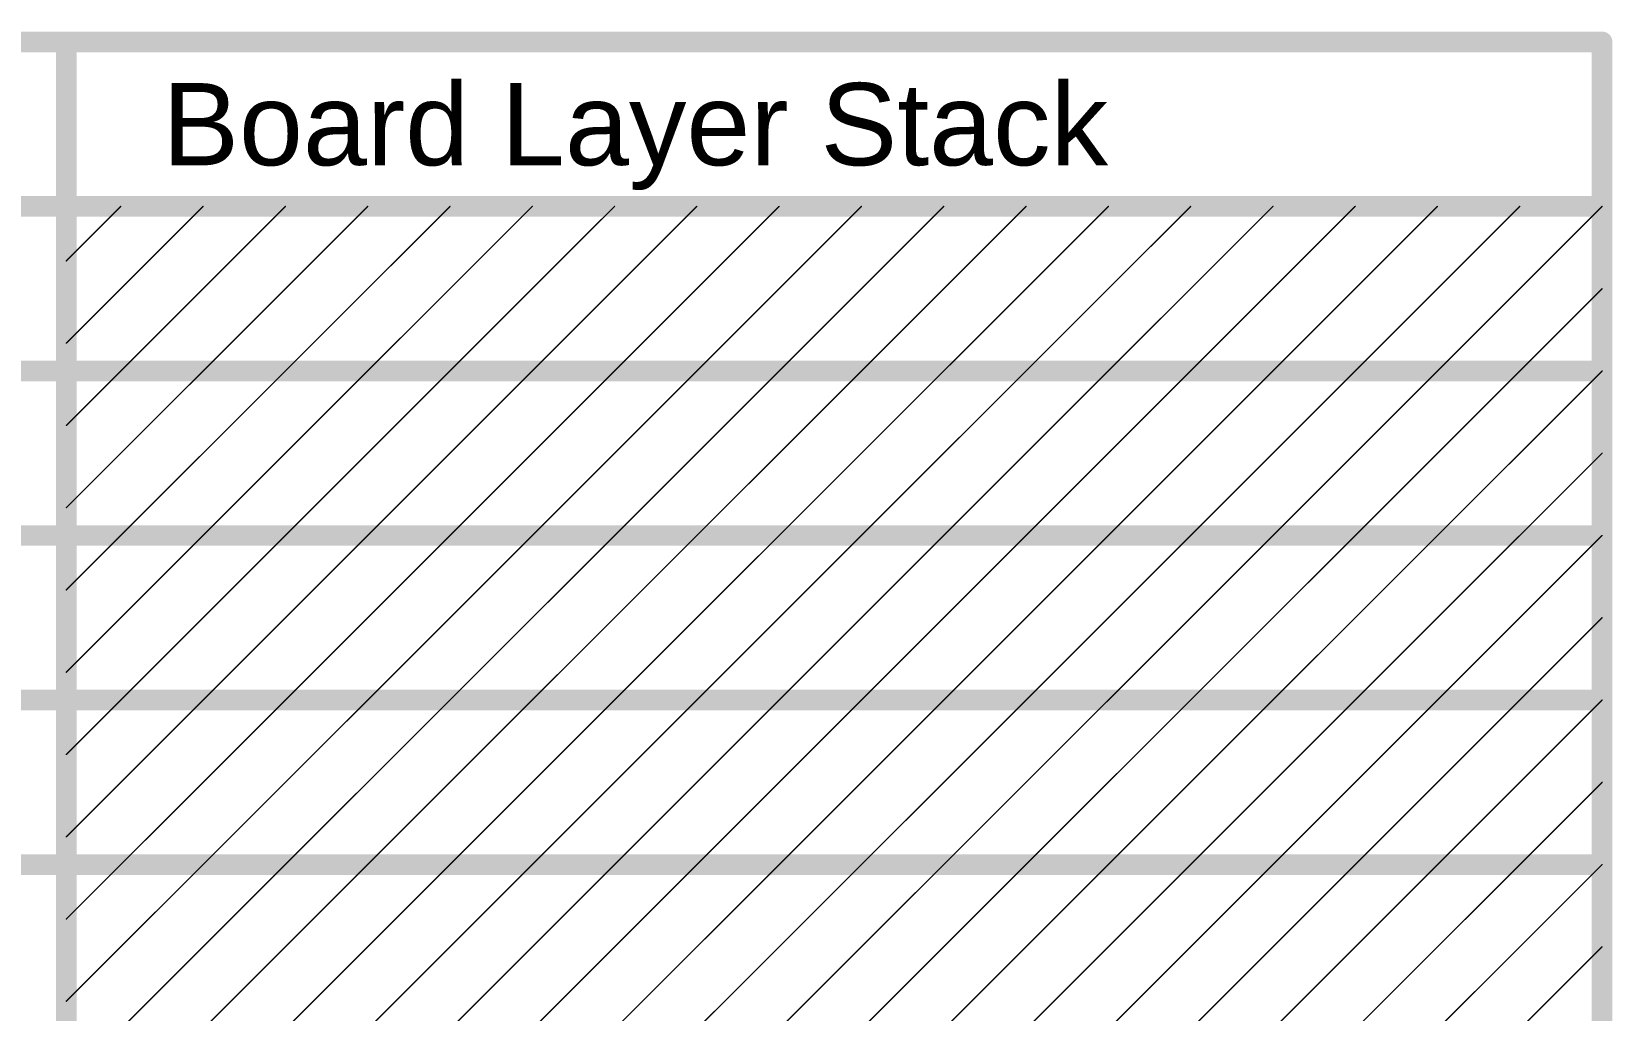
# Model space of a CAD drawing. Header units: inches. Extents: x -35 to 304, y -8 to 63.
# Drawn here: x 51.78 to 81.05, y 45.05 to 63.18 of the extents above; entities that cross this region are included whole.
import ezdxf

# ---------------------------------------------------------------- set-up
doc = ezdxf.new("R2010")
doc.units = ezdxf.units.IN
doc.layers.add('Fabrication', color=76, linetype='Continuous')
doc.styles.add('Arial', font='', dxfattribs={"height": 0.2})
doc.styles.get('Arial').set_extended_font_data('Arial')

msp = doc.modelspace()

# ---------------------------------------------------------------- linework, layer by layer
at = {"layer": 'Fabrication'}
for points in [[(-34.421, 62.992, 0.381, 0.381, 0), (80.864, 62.992, 0.381, 0.381, 0)], [(52.424, 26.416, 0.381, 0.381, 0), (52.424, 62.992, 0.381, 0.381, 0)], [(80.864, 26.416, 0.381, 0.381, 0), (80.864, 62.992, 0.381, 0.381, 0)], [(-34.421, 59.944, 0.381, 0.381, 0), (80.864, 59.944, 0.381, 0.381, 0)], [(52.424, 58.936, 0.0254, 0.0254, 0), (53.432, 59.944, 0.0254, 0.0254, 0)], [(52.424, 57.412, 0.0254, 0.0254, 0), (54.956, 59.944, 0.0254, 0.0254, 0)], [(53.432, 56.896, 0.0254, 0.0254, 0), (56.48, 59.944, 0.0254, 0.0254, 0)], [(54.956, 56.896, 0.0254, 0.0254, 0), (58.004, 59.944, 0.0254, 0.0254, 0)], [(56.48, 56.896, 0.0254, 0.0254, 0), (59.528, 59.944, 0.0254, 0.0254, 0)], [(58.004, 56.896, 0.0254, 0.0254, 0), (61.052, 59.944, 0.0254, 0.0254, 0)], [(59.528, 56.896, 0.0254, 0.0254, 0), (62.576, 59.944, 0.0254, 0.0254, 0)], [(61.052, 56.896, 0.0254, 0.0254, 0), (64.1, 59.944, 0.0254, 0.0254, 0)], [(62.576, 56.896, 0.0254, 0.0254, 0), (65.624, 59.944, 0.0254, 0.0254, 0)], [(64.1, 56.896, 0.0254, 0.0254, 0), (67.148, 59.944, 0.0254, 0.0254, 0)], [(65.624, 56.896, 0.0254, 0.0254, 0), (68.672, 59.944, 0.0254, 0.0254, 0)], [(67.148, 56.896, 0.0254, 0.0254, 0), (70.196, 59.944, 0.0254, 0.0254, 0)], [(68.672, 56.896, 0.0254, 0.0254, 0), (71.72, 59.944, 0.0254, 0.0254, 0)], [(70.196, 56.896, 0.0254, 0.0254, 0), (73.244, 59.944, 0.0254, 0.0254, 0)], [(71.72, 56.896, 0.0254, 0.0254, 0), (74.768, 59.944, 0.0254, 0.0254, 0)], [(73.244, 56.896, 0.0254, 0.0254, 0), (76.292, 59.944, 0.0254, 0.0254, 0)], [(74.768, 56.896, 0.0254, 0.0254, 0), (77.816, 59.944, 0.0254, 0.0254, 0)], [(76.292, 56.896, 0.0254, 0.0254, 0), (79.34, 59.944, 0.0254, 0.0254, 0)], [(77.816, 56.896, 0.0254, 0.0254, 0), (80.864, 59.944, 0.0254, 0.0254, 0)], [(79.34, 56.896, 0.0254, 0.0254, 0), (80.864, 58.42, 0.0254, 0.0254, 0)], [(37.95, 56.896, 0.381, 0.381, 0), (52.424, 56.896, 0.381, 0.381, 0)], [(52.424, 56.896, 0.381, 0.381, 0), (80.864, 56.896, 0.381, 0.381, 0)], [(52.424, 55.888, 0.0254, 0.0254, 0), (53.432, 56.896, 0.0254, 0.0254, 0)], [(52.424, 54.364, 0.0254, 0.0254, 0), (54.956, 56.896, 0.0254, 0.0254, 0)], [(53.432, 53.848, 0.0254, 0.0254, 0), (56.48, 56.896, 0.0254, 0.0254, 0)], [(54.956, 53.848, 0.0254, 0.0254, 0), (58.004, 56.896, 0.0254, 0.0254, 0)], [(56.48, 53.848, 0.0254, 0.0254, 0), (59.528, 56.896, 0.0254, 0.0254, 0)], [(58.004, 53.848, 0.0254, 0.0254, 0), (61.052, 56.896, 0.0254, 0.0254, 0)], [(59.528, 53.848, 0.0254, 0.0254, 0), (62.576, 56.896, 0.0254, 0.0254, 0)], [(61.052, 53.848, 0.0254, 0.0254, 0), (64.1, 56.896, 0.0254, 0.0254, 0)], [(62.576, 53.848, 0.0254, 0.0254, 0), (65.624, 56.896, 0.0254, 0.0254, 0)], [(64.1, 53.848, 0.0254, 0.0254, 0), (67.148, 56.896, 0.0254, 0.0254, 0)], [(65.624, 53.848, 0.0254, 0.0254, 0), (68.672, 56.896, 0.0254, 0.0254, 0)], [(67.148, 53.848, 0.0254, 0.0254, 0), (70.196, 56.896, 0.0254, 0.0254, 0)], [(68.672, 53.848, 0.0254, 0.0254, 0), (71.72, 56.896, 0.0254, 0.0254, 0)], [(70.196, 53.848, 0.0254, 0.0254, 0), (73.244, 56.896, 0.0254, 0.0254, 0)], [(71.72, 53.848, 0.0254, 0.0254, 0), (74.768, 56.896, 0.0254, 0.0254, 0)], [(73.244, 53.848, 0.0254, 0.0254, 0), (76.292, 56.896, 0.0254, 0.0254, 0)], [(74.768, 53.848, 0.0254, 0.0254, 0), (77.816, 56.896, 0.0254, 0.0254, 0)], [(76.292, 53.848, 0.0254, 0.0254, 0), (79.34, 56.896, 0.0254, 0.0254, 0)], [(77.816, 53.848, 0.0254, 0.0254, 0), (80.864, 56.896, 0.0254, 0.0254, 0)], [(79.34, 53.848, 0.0254, 0.0254, 0), (80.864, 55.372, 0.0254, 0.0254, 0)], [(37.95, 53.848, 0.381, 0.381, 0), (52.424, 53.848, 0.381, 0.381, 0)], [(52.424, 53.848, 0.381, 0.381, 0), (80.864, 53.848, 0.381, 0.381, 0)], [(52.424, 52.84, 0.0254, 0.0254, 0), (53.432, 53.848, 0.0254, 0.0254, 0)], [(52.424, 51.316, 0.0254, 0.0254, 0), (54.956, 53.848, 0.0254, 0.0254, 0)], [(53.432, 50.8, 0.0254, 0.0254, 0), (56.48, 53.848, 0.0254, 0.0254, 0)], [(54.956, 50.8, 0.0254, 0.0254, 0), (58.004, 53.848, 0.0254, 0.0254, 0)], [(56.48, 50.8, 0.0254, 0.0254, 0), (59.528, 53.848, 0.0254, 0.0254, 0)], [(58.004, 50.8, 0.0254, 0.0254, 0), (61.052, 53.848, 0.0254, 0.0254, 0)], [(59.528, 50.8, 0.0254, 0.0254, 0), (62.576, 53.848, 0.0254, 0.0254, 0)], [(61.052, 50.8, 0.0254, 0.0254, 0), (64.1, 53.848, 0.0254, 0.0254, 0)], [(62.576, 50.8, 0.0254, 0.0254, 0), (65.624, 53.848, 0.0254, 0.0254, 0)], [(64.1, 50.8, 0.0254, 0.0254, 0), (67.148, 53.848, 0.0254, 0.0254, 0)], [(65.624, 50.8, 0.0254, 0.0254, 0), (68.672, 53.848, 0.0254, 0.0254, 0)], [(67.148, 50.8, 0.0254, 0.0254, 0), (70.196, 53.848, 0.0254, 0.0254, 0)], [(68.672, 50.8, 0.0254, 0.0254, 0), (71.72, 53.848, 0.0254, 0.0254, 0)], [(70.196, 50.8, 0.0254, 0.0254, 0), (73.244, 53.848, 0.0254, 0.0254, 0)], [(71.72, 50.8, 0.0254, 0.0254, 0), (74.768, 53.848, 0.0254, 0.0254, 0)], [(73.244, 50.8, 0.0254, 0.0254, 0), (76.292, 53.848, 0.0254, 0.0254, 0)], [(74.768, 50.8, 0.0254, 0.0254, 0), (77.816, 53.848, 0.0254, 0.0254, 0)], [(76.292, 50.8, 0.0254, 0.0254, 0), (79.34, 53.848, 0.0254, 0.0254, 0)], [(77.816, 50.8, 0.0254, 0.0254, 0), (80.864, 53.848, 0.0254, 0.0254, 0)], [(79.34, 50.8, 0.0254, 0.0254, 0), (80.864, 52.324, 0.0254, 0.0254, 0)], [(37.95, 50.8, 0.381, 0.381, 0), (52.424, 50.8, 0.381, 0.381, 0)], [(52.424, 50.8, 0.381, 0.381, 0), (80.864, 50.8, 0.381, 0.381, 0)], [(52.424, 49.792, 0.0254, 0.0254, 0), (53.432, 50.8, 0.0254, 0.0254, 0)], [(52.424, 48.268, 0.0254, 0.0254, 0), (54.956, 50.8, 0.0254, 0.0254, 0)], [(53.432, 47.752, 0.0254, 0.0254, 0), (56.48, 50.8, 0.0254, 0.0254, 0)], [(54.956, 47.752, 0.0254, 0.0254, 0), (58.004, 50.8, 0.0254, 0.0254, 0)], [(56.48, 47.752, 0.0254, 0.0254, 0), (59.528, 50.8, 0.0254, 0.0254, 0)], [(58.004, 47.752, 0.0254, 0.0254, 0), (61.052, 50.8, 0.0254, 0.0254, 0)], [(59.528, 47.752, 0.0254, 0.0254, 0), (62.576, 50.8, 0.0254, 0.0254, 0)], [(61.052, 47.752, 0.0254, 0.0254, 0), (64.1, 50.8, 0.0254, 0.0254, 0)], [(62.576, 47.752, 0.0254, 0.0254, 0), (65.624, 50.8, 0.0254, 0.0254, 0)], [(64.1, 47.752, 0.0254, 0.0254, 0), (67.148, 50.8, 0.0254, 0.0254, 0)], [(65.624, 47.752, 0.0254, 0.0254, 0), (68.672, 50.8, 0.0254, 0.0254, 0)], [(67.148, 47.752, 0.0254, 0.0254, 0), (70.196, 50.8, 0.0254, 0.0254, 0)], [(68.672, 47.752, 0.0254, 0.0254, 0), (71.72, 50.8, 0.0254, 0.0254, 0)], [(70.196, 47.752, 0.0254, 0.0254, 0), (73.244, 50.8, 0.0254, 0.0254, 0)], [(71.72, 47.752, 0.0254, 0.0254, 0), (74.768, 50.8, 0.0254, 0.0254, 0)], [(73.244, 47.752, 0.0254, 0.0254, 0), (76.292, 50.8, 0.0254, 0.0254, 0)], [(74.768, 47.752, 0.0254, 0.0254, 0), (77.816, 50.8, 0.0254, 0.0254, 0)], [(76.292, 47.752, 0.0254, 0.0254, 0), (79.34, 50.8, 0.0254, 0.0254, 0)], [(77.816, 47.752, 0.0254, 0.0254, 0), (80.864, 50.8, 0.0254, 0.0254, 0)], [(79.34, 47.752, 0.0254, 0.0254, 0), (80.864, 49.276, 0.0254, 0.0254, 0)], [(37.95, 47.752, 0.381, 0.381, 0), (52.424, 47.752, 0.381, 0.381, 0)], [(52.424, 47.752, 0.381, 0.381, 0), (80.864, 47.752, 0.381, 0.381, 0)], [(52.424, 46.744, 0.0254, 0.0254, 0), (53.432, 47.752, 0.0254, 0.0254, 0)], [(52.424, 45.22, 0.0254, 0.0254, 0), (54.956, 47.752, 0.0254, 0.0254, 0)], [(53.432, 44.704, 0.0254, 0.0254, 0), (56.48, 47.752, 0.0254, 0.0254, 0)], [(54.956, 44.704, 0.0254, 0.0254, 0), (58.004, 47.752, 0.0254, 0.0254, 0)], [(56.48, 44.704, 0.0254, 0.0254, 0), (59.528, 47.752, 0.0254, 0.0254, 0)], [(58.004, 44.704, 0.0254, 0.0254, 0), (61.052, 47.752, 0.0254, 0.0254, 0)], [(59.528, 44.704, 0.0254, 0.0254, 0), (62.576, 47.752, 0.0254, 0.0254, 0)], [(61.052, 44.704, 0.0254, 0.0254, 0), (64.1, 47.752, 0.0254, 0.0254, 0)], [(62.576, 44.704, 0.0254, 0.0254, 0), (65.624, 47.752, 0.0254, 0.0254, 0)], [(64.1, 44.704, 0.0254, 0.0254, 0), (67.148, 47.752, 0.0254, 0.0254, 0)], [(65.624, 44.704, 0.0254, 0.0254, 0), (68.672, 47.752, 0.0254, 0.0254, 0)], [(67.148, 44.704, 0.0254, 0.0254, 0), (70.196, 47.752, 0.0254, 0.0254, 0)], [(68.672, 44.704, 0.0254, 0.0254, 0), (71.72, 47.752, 0.0254, 0.0254, 0)], [(70.196, 44.704, 0.0254, 0.0254, 0), (73.244, 47.752, 0.0254, 0.0254, 0)], [(71.72, 44.704, 0.0254, 0.0254, 0), (74.768, 47.752, 0.0254, 0.0254, 0)], [(73.244, 44.704, 0.0254, 0.0254, 0), (76.292, 47.752, 0.0254, 0.0254, 0)], [(74.768, 44.704, 0.0254, 0.0254, 0), (77.816, 47.752, 0.0254, 0.0254, 0)], [(76.292, 44.704, 0.0254, 0.0254, 0), (79.34, 47.752, 0.0254, 0.0254, 0)], [(77.816, 44.704, 0.0254, 0.0254, 0), (80.864, 47.752, 0.0254, 0.0254, 0)], [(79.34, 44.704, 0.0254, 0.0254, 0), (80.864, 46.228, 0.0254, 0.0254, 0)]]:
    msp.add_lwpolyline(points, format="xyseb", dxfattribs=at)
for points in [[(52.329, 62.992, 0.191, 0.191, 1), (52.519, 62.992, 0.191, 0.191, 1)], [(80.769, 62.992, 0.191, 0.191, 1), (80.959, 62.992, 0.191, 0.191, 1)], [(80.769, 62.992, 0.191, 0.191, 1), (80.959, 62.992, 0.191, 0.191, 1)], [(80.769, 59.944, 0.191, 0.191, 1), (80.959, 59.944, 0.191, 0.191, 1)], [(53.426, 59.944, 0.0127, 0.0127, 1), (53.438, 59.944, 0.0127, 0.0127, 1)], [(54.95, 59.944, 0.0127, 0.0127, 1), (54.962, 59.944, 0.0127, 0.0127, 1)], [(56.474, 59.944, 0.0127, 0.0127, 1), (56.486, 59.944, 0.0127, 0.0127, 1)], [(57.998, 59.944, 0.0127, 0.0127, 1), (58.01, 59.944, 0.0127, 0.0127, 1)], [(59.522, 59.944, 0.0127, 0.0127, 1), (59.534, 59.944, 0.0127, 0.0127, 1)], [(61.046, 59.944, 0.0127, 0.0127, 1), (61.058, 59.944, 0.0127, 0.0127, 1)], [(62.57, 59.944, 0.0127, 0.0127, 1), (62.582, 59.944, 0.0127, 0.0127, 1)], [(64.094, 59.944, 0.0127, 0.0127, 1), (64.106, 59.944, 0.0127, 0.0127, 1)], [(65.618, 59.944, 0.0127, 0.0127, 1), (65.63, 59.944, 0.0127, 0.0127, 1)], [(67.142, 59.944, 0.0127, 0.0127, 1), (67.154, 59.944, 0.0127, 0.0127, 1)], [(68.666, 59.944, 0.0127, 0.0127, 1), (68.678, 59.944, 0.0127, 0.0127, 1)], [(70.19, 59.944, 0.0127, 0.0127, 1), (70.202, 59.944, 0.0127, 0.0127, 1)], [(71.714, 59.944, 0.0127, 0.0127, 1), (71.726, 59.944, 0.0127, 0.0127, 1)], [(73.238, 59.944, 0.0127, 0.0127, 1), (73.25, 59.944, 0.0127, 0.0127, 1)], [(74.762, 59.944, 0.0127, 0.0127, 1), (74.774, 59.944, 0.0127, 0.0127, 1)], [(76.286, 59.944, 0.0127, 0.0127, 1), (76.298, 59.944, 0.0127, 0.0127, 1)], [(77.81, 59.944, 0.0127, 0.0127, 1), (77.822, 59.944, 0.0127, 0.0127, 1)], [(79.334, 59.944, 0.0127, 0.0127, 1), (79.346, 59.944, 0.0127, 0.0127, 1)], [(80.858, 59.944, 0.0127, 0.0127, 1), (80.87, 59.944, 0.0127, 0.0127, 1)], [(52.418, 58.936, 0.0127, 0.0127, 1), (52.431, 58.936, 0.0127, 0.0127, 1)], [(80.858, 58.42, 0.0127, 0.0127, 1), (80.87, 58.42, 0.0127, 0.0127, 1)], [(52.418, 57.412, 0.0127, 0.0127, 1), (52.431, 57.412, 0.0127, 0.0127, 1)], [(52.329, 56.896, 0.191, 0.191, 1), (52.519, 56.896, 0.191, 0.191, 1)], [(52.329, 56.896, 0.191, 0.191, 1), (52.519, 56.896, 0.191, 0.191, 1)], [(80.769, 56.896, 0.191, 0.191, 1), (80.959, 56.896, 0.191, 0.191, 1)], [(53.426, 56.896, 0.0127, 0.0127, 1), (53.438, 56.896, 0.0127, 0.0127, 1)], [(53.426, 56.896, 0.0127, 0.0127, 1), (53.438, 56.896, 0.0127, 0.0127, 1)], [(54.95, 56.896, 0.0127, 0.0127, 1), (54.962, 56.896, 0.0127, 0.0127, 1)], [(54.95, 56.896, 0.0127, 0.0127, 1), (54.962, 56.896, 0.0127, 0.0127, 1)], [(56.474, 56.896, 0.0127, 0.0127, 1), (56.486, 56.896, 0.0127, 0.0127, 1)], [(56.474, 56.896, 0.0127, 0.0127, 1), (56.486, 56.896, 0.0127, 0.0127, 1)], [(57.998, 56.896, 0.0127, 0.0127, 1), (58.01, 56.896, 0.0127, 0.0127, 1)], [(57.998, 56.896, 0.0127, 0.0127, 1), (58.01, 56.896, 0.0127, 0.0127, 1)], [(59.522, 56.896, 0.0127, 0.0127, 1), (59.534, 56.896, 0.0127, 0.0127, 1)], [(59.522, 56.896, 0.0127, 0.0127, 1), (59.534, 56.896, 0.0127, 0.0127, 1)], [(61.046, 56.896, 0.0127, 0.0127, 1), (61.058, 56.896, 0.0127, 0.0127, 1)], [(61.046, 56.896, 0.0127, 0.0127, 1), (61.058, 56.896, 0.0127, 0.0127, 1)], [(62.57, 56.896, 0.0127, 0.0127, 1), (62.582, 56.896, 0.0127, 0.0127, 1)], [(62.57, 56.896, 0.0127, 0.0127, 1), (62.582, 56.896, 0.0127, 0.0127, 1)], [(64.094, 56.896, 0.0127, 0.0127, 1), (64.106, 56.896, 0.0127, 0.0127, 1)], [(64.094, 56.896, 0.0127, 0.0127, 1), (64.106, 56.896, 0.0127, 0.0127, 1)], [(65.618, 56.896, 0.0127, 0.0127, 1), (65.63, 56.896, 0.0127, 0.0127, 1)], [(65.618, 56.896, 0.0127, 0.0127, 1), (65.63, 56.896, 0.0127, 0.0127, 1)], [(67.142, 56.896, 0.0127, 0.0127, 1), (67.154, 56.896, 0.0127, 0.0127, 1)], [(67.142, 56.896, 0.0127, 0.0127, 1), (67.154, 56.896, 0.0127, 0.0127, 1)], [(68.666, 56.896, 0.0127, 0.0127, 1), (68.678, 56.896, 0.0127, 0.0127, 1)], [(68.666, 56.896, 0.0127, 0.0127, 1), (68.678, 56.896, 0.0127, 0.0127, 1)], [(70.19, 56.896, 0.0127, 0.0127, 1), (70.202, 56.896, 0.0127, 0.0127, 1)], [(70.19, 56.896, 0.0127, 0.0127, 1), (70.202, 56.896, 0.0127, 0.0127, 1)], [(71.714, 56.896, 0.0127, 0.0127, 1), (71.726, 56.896, 0.0127, 0.0127, 1)], [(71.714, 56.896, 0.0127, 0.0127, 1), (71.726, 56.896, 0.0127, 0.0127, 1)], [(73.238, 56.896, 0.0127, 0.0127, 1), (73.25, 56.896, 0.0127, 0.0127, 1)], [(73.238, 56.896, 0.0127, 0.0127, 1), (73.25, 56.896, 0.0127, 0.0127, 1)], [(74.762, 56.896, 0.0127, 0.0127, 1), (74.774, 56.896, 0.0127, 0.0127, 1)], [(74.762, 56.896, 0.0127, 0.0127, 1), (74.774, 56.896, 0.0127, 0.0127, 1)], [(76.286, 56.896, 0.0127, 0.0127, 1), (76.298, 56.896, 0.0127, 0.0127, 1)], [(76.286, 56.896, 0.0127, 0.0127, 1), (76.298, 56.896, 0.0127, 0.0127, 1)], [(77.81, 56.896, 0.0127, 0.0127, 1), (77.822, 56.896, 0.0127, 0.0127, 1)], [(77.81, 56.896, 0.0127, 0.0127, 1), (77.822, 56.896, 0.0127, 0.0127, 1)], [(79.334, 56.896, 0.0127, 0.0127, 1), (79.346, 56.896, 0.0127, 0.0127, 1)], [(79.334, 56.896, 0.0127, 0.0127, 1), (79.346, 56.896, 0.0127, 0.0127, 1)], [(80.858, 56.896, 0.0127, 0.0127, 1), (80.87, 56.896, 0.0127, 0.0127, 1)], [(52.418, 55.888, 0.0127, 0.0127, 1), (52.431, 55.888, 0.0127, 0.0127, 1)], [(80.858, 55.372, 0.0127, 0.0127, 1), (80.87, 55.372, 0.0127, 0.0127, 1)], [(52.418, 54.364, 0.0127, 0.0127, 1), (52.431, 54.364, 0.0127, 0.0127, 1)], [(52.329, 53.848, 0.191, 0.191, 1), (52.519, 53.848, 0.191, 0.191, 1)], [(52.329, 53.848, 0.191, 0.191, 1), (52.519, 53.848, 0.191, 0.191, 1)], [(80.769, 53.848, 0.191, 0.191, 1), (80.959, 53.848, 0.191, 0.191, 1)], [(53.426, 53.848, 0.0127, 0.0127, 1), (53.438, 53.848, 0.0127, 0.0127, 1)], [(53.426, 53.848, 0.0127, 0.0127, 1), (53.438, 53.848, 0.0127, 0.0127, 1)], [(54.95, 53.848, 0.0127, 0.0127, 1), (54.962, 53.848, 0.0127, 0.0127, 1)], [(54.95, 53.848, 0.0127, 0.0127, 1), (54.962, 53.848, 0.0127, 0.0127, 1)], [(56.474, 53.848, 0.0127, 0.0127, 1), (56.486, 53.848, 0.0127, 0.0127, 1)], [(56.474, 53.848, 0.0127, 0.0127, 1), (56.486, 53.848, 0.0127, 0.0127, 1)], [(57.998, 53.848, 0.0127, 0.0127, 1), (58.01, 53.848, 0.0127, 0.0127, 1)], [(57.998, 53.848, 0.0127, 0.0127, 1), (58.01, 53.848, 0.0127, 0.0127, 1)], [(59.522, 53.848, 0.0127, 0.0127, 1), (59.534, 53.848, 0.0127, 0.0127, 1)], [(59.522, 53.848, 0.0127, 0.0127, 1), (59.534, 53.848, 0.0127, 0.0127, 1)], [(61.046, 53.848, 0.0127, 0.0127, 1), (61.058, 53.848, 0.0127, 0.0127, 1)], [(61.046, 53.848, 0.0127, 0.0127, 1), (61.058, 53.848, 0.0127, 0.0127, 1)], [(62.57, 53.848, 0.0127, 0.0127, 1), (62.582, 53.848, 0.0127, 0.0127, 1)], [(62.57, 53.848, 0.0127, 0.0127, 1), (62.582, 53.848, 0.0127, 0.0127, 1)], [(64.094, 53.848, 0.0127, 0.0127, 1), (64.106, 53.848, 0.0127, 0.0127, 1)], [(64.094, 53.848, 0.0127, 0.0127, 1), (64.106, 53.848, 0.0127, 0.0127, 1)], [(65.618, 53.848, 0.0127, 0.0127, 1), (65.63, 53.848, 0.0127, 0.0127, 1)], [(65.618, 53.848, 0.0127, 0.0127, 1), (65.63, 53.848, 0.0127, 0.0127, 1)], [(67.142, 53.848, 0.0127, 0.0127, 1), (67.154, 53.848, 0.0127, 0.0127, 1)], [(67.142, 53.848, 0.0127, 0.0127, 1), (67.154, 53.848, 0.0127, 0.0127, 1)], [(68.666, 53.848, 0.0127, 0.0127, 1), (68.678, 53.848, 0.0127, 0.0127, 1)], [(68.666, 53.848, 0.0127, 0.0127, 1), (68.678, 53.848, 0.0127, 0.0127, 1)], [(70.19, 53.848, 0.0127, 0.0127, 1), (70.202, 53.848, 0.0127, 0.0127, 1)], [(70.19, 53.848, 0.0127, 0.0127, 1), (70.202, 53.848, 0.0127, 0.0127, 1)], [(71.714, 53.848, 0.0127, 0.0127, 1), (71.726, 53.848, 0.0127, 0.0127, 1)], [(71.714, 53.848, 0.0127, 0.0127, 1), (71.726, 53.848, 0.0127, 0.0127, 1)], [(73.238, 53.848, 0.0127, 0.0127, 1), (73.25, 53.848, 0.0127, 0.0127, 1)], [(73.238, 53.848, 0.0127, 0.0127, 1), (73.25, 53.848, 0.0127, 0.0127, 1)], [(74.762, 53.848, 0.0127, 0.0127, 1), (74.774, 53.848, 0.0127, 0.0127, 1)], [(74.762, 53.848, 0.0127, 0.0127, 1), (74.774, 53.848, 0.0127, 0.0127, 1)], [(76.286, 53.848, 0.0127, 0.0127, 1), (76.298, 53.848, 0.0127, 0.0127, 1)], [(76.286, 53.848, 0.0127, 0.0127, 1), (76.298, 53.848, 0.0127, 0.0127, 1)], [(77.81, 53.848, 0.0127, 0.0127, 1), (77.822, 53.848, 0.0127, 0.0127, 1)], [(77.81, 53.848, 0.0127, 0.0127, 1), (77.822, 53.848, 0.0127, 0.0127, 1)], [(79.334, 53.848, 0.0127, 0.0127, 1), (79.346, 53.848, 0.0127, 0.0127, 1)], [(79.334, 53.848, 0.0127, 0.0127, 1), (79.346, 53.848, 0.0127, 0.0127, 1)], [(80.858, 53.848, 0.0127, 0.0127, 1), (80.87, 53.848, 0.0127, 0.0127, 1)], [(52.418, 52.84, 0.0127, 0.0127, 1), (52.431, 52.84, 0.0127, 0.0127, 1)], [(80.858, 52.324, 0.0127, 0.0127, 1), (80.87, 52.324, 0.0127, 0.0127, 1)], [(52.418, 51.316, 0.0127, 0.0127, 1), (52.431, 51.316, 0.0127, 0.0127, 1)], [(52.329, 50.8, 0.191, 0.191, 1), (52.519, 50.8, 0.191, 0.191, 1)], [(52.329, 50.8, 0.191, 0.191, 1), (52.519, 50.8, 0.191, 0.191, 1)], [(80.769, 50.8, 0.191, 0.191, 1), (80.959, 50.8, 0.191, 0.191, 1)], [(53.426, 50.8, 0.0127, 0.0127, 1), (53.438, 50.8, 0.0127, 0.0127, 1)], [(53.426, 50.8, 0.0127, 0.0127, 1), (53.438, 50.8, 0.0127, 0.0127, 1)], [(54.95, 50.8, 0.0127, 0.0127, 1), (54.962, 50.8, 0.0127, 0.0127, 1)], [(54.95, 50.8, 0.0127, 0.0127, 1), (54.962, 50.8, 0.0127, 0.0127, 1)], [(56.474, 50.8, 0.0127, 0.0127, 1), (56.486, 50.8, 0.0127, 0.0127, 1)], [(56.474, 50.8, 0.0127, 0.0127, 1), (56.486, 50.8, 0.0127, 0.0127, 1)], [(57.998, 50.8, 0.0127, 0.0127, 1), (58.01, 50.8, 0.0127, 0.0127, 1)], [(57.998, 50.8, 0.0127, 0.0127, 1), (58.01, 50.8, 0.0127, 0.0127, 1)], [(59.522, 50.8, 0.0127, 0.0127, 1), (59.534, 50.8, 0.0127, 0.0127, 1)], [(59.522, 50.8, 0.0127, 0.0127, 1), (59.534, 50.8, 0.0127, 0.0127, 1)], [(61.046, 50.8, 0.0127, 0.0127, 1), (61.058, 50.8, 0.0127, 0.0127, 1)], [(61.046, 50.8, 0.0127, 0.0127, 1), (61.058, 50.8, 0.0127, 0.0127, 1)], [(62.57, 50.8, 0.0127, 0.0127, 1), (62.582, 50.8, 0.0127, 0.0127, 1)], [(62.57, 50.8, 0.0127, 0.0127, 1), (62.582, 50.8, 0.0127, 0.0127, 1)], [(64.094, 50.8, 0.0127, 0.0127, 1), (64.106, 50.8, 0.0127, 0.0127, 1)], [(64.094, 50.8, 0.0127, 0.0127, 1), (64.106, 50.8, 0.0127, 0.0127, 1)], [(65.618, 50.8, 0.0127, 0.0127, 1), (65.63, 50.8, 0.0127, 0.0127, 1)], [(65.618, 50.8, 0.0127, 0.0127, 1), (65.63, 50.8, 0.0127, 0.0127, 1)], [(67.142, 50.8, 0.0127, 0.0127, 1), (67.154, 50.8, 0.0127, 0.0127, 1)], [(67.142, 50.8, 0.0127, 0.0127, 1), (67.154, 50.8, 0.0127, 0.0127, 1)], [(68.666, 50.8, 0.0127, 0.0127, 1), (68.678, 50.8, 0.0127, 0.0127, 1)], [(68.666, 50.8, 0.0127, 0.0127, 1), (68.678, 50.8, 0.0127, 0.0127, 1)], [(70.19, 50.8, 0.0127, 0.0127, 1), (70.202, 50.8, 0.0127, 0.0127, 1)], [(70.19, 50.8, 0.0127, 0.0127, 1), (70.202, 50.8, 0.0127, 0.0127, 1)], [(71.714, 50.8, 0.0127, 0.0127, 1), (71.726, 50.8, 0.0127, 0.0127, 1)], [(71.714, 50.8, 0.0127, 0.0127, 1), (71.726, 50.8, 0.0127, 0.0127, 1)], [(73.238, 50.8, 0.0127, 0.0127, 1), (73.25, 50.8, 0.0127, 0.0127, 1)], [(73.238, 50.8, 0.0127, 0.0127, 1), (73.25, 50.8, 0.0127, 0.0127, 1)], [(74.762, 50.8, 0.0127, 0.0127, 1), (74.774, 50.8, 0.0127, 0.0127, 1)], [(74.762, 50.8, 0.0127, 0.0127, 1), (74.774, 50.8, 0.0127, 0.0127, 1)], [(76.286, 50.8, 0.0127, 0.0127, 1), (76.298, 50.8, 0.0127, 0.0127, 1)], [(76.286, 50.8, 0.0127, 0.0127, 1), (76.298, 50.8, 0.0127, 0.0127, 1)], [(77.81, 50.8, 0.0127, 0.0127, 1), (77.822, 50.8, 0.0127, 0.0127, 1)], [(77.81, 50.8, 0.0127, 0.0127, 1), (77.822, 50.8, 0.0127, 0.0127, 1)], [(79.334, 50.8, 0.0127, 0.0127, 1), (79.346, 50.8, 0.0127, 0.0127, 1)], [(79.334, 50.8, 0.0127, 0.0127, 1), (79.346, 50.8, 0.0127, 0.0127, 1)], [(80.858, 50.8, 0.0127, 0.0127, 1), (80.87, 50.8, 0.0127, 0.0127, 1)], [(52.418, 49.792, 0.0127, 0.0127, 1), (52.431, 49.792, 0.0127, 0.0127, 1)], [(80.858, 49.276, 0.0127, 0.0127, 1), (80.87, 49.276, 0.0127, 0.0127, 1)], [(52.418, 48.268, 0.0127, 0.0127, 1), (52.431, 48.268, 0.0127, 0.0127, 1)], [(52.329, 47.752, 0.191, 0.191, 1), (52.519, 47.752, 0.191, 0.191, 1)], [(52.329, 47.752, 0.191, 0.191, 1), (52.519, 47.752, 0.191, 0.191, 1)], [(53.426, 47.752, 0.0127, 0.0127, 1), (53.438, 47.752, 0.0127, 0.0127, 1)], [(53.426, 47.752, 0.0127, 0.0127, 1), (53.438, 47.752, 0.0127, 0.0127, 1)], [(54.95, 47.752, 0.0127, 0.0127, 1), (54.962, 47.752, 0.0127, 0.0127, 1)], [(54.95, 47.752, 0.0127, 0.0127, 1), (54.962, 47.752, 0.0127, 0.0127, 1)], [(56.474, 47.752, 0.0127, 0.0127, 1), (56.486, 47.752, 0.0127, 0.0127, 1)], [(56.474, 47.752, 0.0127, 0.0127, 1), (56.486, 47.752, 0.0127, 0.0127, 1)], [(57.998, 47.752, 0.0127, 0.0127, 1), (58.01, 47.752, 0.0127, 0.0127, 1)], [(57.998, 47.752, 0.0127, 0.0127, 1), (58.01, 47.752, 0.0127, 0.0127, 1)], [(59.522, 47.752, 0.0127, 0.0127, 1), (59.534, 47.752, 0.0127, 0.0127, 1)], [(59.522, 47.752, 0.0127, 0.0127, 1), (59.534, 47.752, 0.0127, 0.0127, 1)], [(61.046, 47.752, 0.0127, 0.0127, 1), (61.058, 47.752, 0.0127, 0.0127, 1)], [(61.046, 47.752, 0.0127, 0.0127, 1), (61.058, 47.752, 0.0127, 0.0127, 1)], [(62.57, 47.752, 0.0127, 0.0127, 1), (62.582, 47.752, 0.0127, 0.0127, 1)], [(62.57, 47.752, 0.0127, 0.0127, 1), (62.582, 47.752, 0.0127, 0.0127, 1)], [(64.094, 47.752, 0.0127, 0.0127, 1), (64.106, 47.752, 0.0127, 0.0127, 1)], [(64.094, 47.752, 0.0127, 0.0127, 1), (64.106, 47.752, 0.0127, 0.0127, 1)], [(65.618, 47.752, 0.0127, 0.0127, 1), (65.63, 47.752, 0.0127, 0.0127, 1)], [(65.618, 47.752, 0.0127, 0.0127, 1), (65.63, 47.752, 0.0127, 0.0127, 1)], [(67.142, 47.752, 0.0127, 0.0127, 1), (67.154, 47.752, 0.0127, 0.0127, 1)], [(67.142, 47.752, 0.0127, 0.0127, 1), (67.154, 47.752, 0.0127, 0.0127, 1)], [(68.666, 47.752, 0.0127, 0.0127, 1), (68.678, 47.752, 0.0127, 0.0127, 1)], [(68.666, 47.752, 0.0127, 0.0127, 1), (68.678, 47.752, 0.0127, 0.0127, 1)], [(70.19, 47.752, 0.0127, 0.0127, 1), (70.202, 47.752, 0.0127, 0.0127, 1)], [(70.19, 47.752, 0.0127, 0.0127, 1), (70.202, 47.752, 0.0127, 0.0127, 1)], [(71.714, 47.752, 0.0127, 0.0127, 1), (71.726, 47.752, 0.0127, 0.0127, 1)], [(71.714, 47.752, 0.0127, 0.0127, 1), (71.726, 47.752, 0.0127, 0.0127, 1)], [(73.238, 47.752, 0.0127, 0.0127, 1), (73.25, 47.752, 0.0127, 0.0127, 1)], [(73.238, 47.752, 0.0127, 0.0127, 1), (73.25, 47.752, 0.0127, 0.0127, 1)], [(74.762, 47.752, 0.0127, 0.0127, 1), (74.774, 47.752, 0.0127, 0.0127, 1)], [(74.762, 47.752, 0.0127, 0.0127, 1), (74.774, 47.752, 0.0127, 0.0127, 1)], [(76.286, 47.752, 0.0127, 0.0127, 1), (76.298, 47.752, 0.0127, 0.0127, 1)], [(76.286, 47.752, 0.0127, 0.0127, 1), (76.298, 47.752, 0.0127, 0.0127, 1)], [(77.81, 47.752, 0.0127, 0.0127, 1), (77.822, 47.752, 0.0127, 0.0127, 1)], [(77.81, 47.752, 0.0127, 0.0127, 1), (77.822, 47.752, 0.0127, 0.0127, 1)], [(79.334, 47.752, 0.0127, 0.0127, 1), (79.346, 47.752, 0.0127, 0.0127, 1)], [(79.334, 47.752, 0.0127, 0.0127, 1), (79.346, 47.752, 0.0127, 0.0127, 1)], [(80.769, 47.752, 0.191, 0.191, 1), (80.959, 47.752, 0.191, 0.191, 1)], [(80.858, 47.752, 0.0127, 0.0127, 1), (80.87, 47.752, 0.0127, 0.0127, 1)], [(52.418, 46.744, 0.0127, 0.0127, 1), (52.431, 46.744, 0.0127, 0.0127, 1)], [(80.858, 46.228, 0.0127, 0.0127, 1), (80.87, 46.228, 0.0127, 0.0127, 1)], [(52.418, 45.22, 0.0127, 0.0127, 1), (52.431, 45.22, 0.0127, 0.0127, 1)]]:
    msp.add_lwpolyline(points, format="xyseb", close=True, dxfattribs=at)

# ---------------------------------------------------------------- texts
at = {"layer": 'Fabrication', "style": 'Arial'}
msp.add_text('Board Layer Stack', height=1.524, dxfattribs=at).set_placement((54.202, 60.706))

doc.saveas('drawing.dxf')
